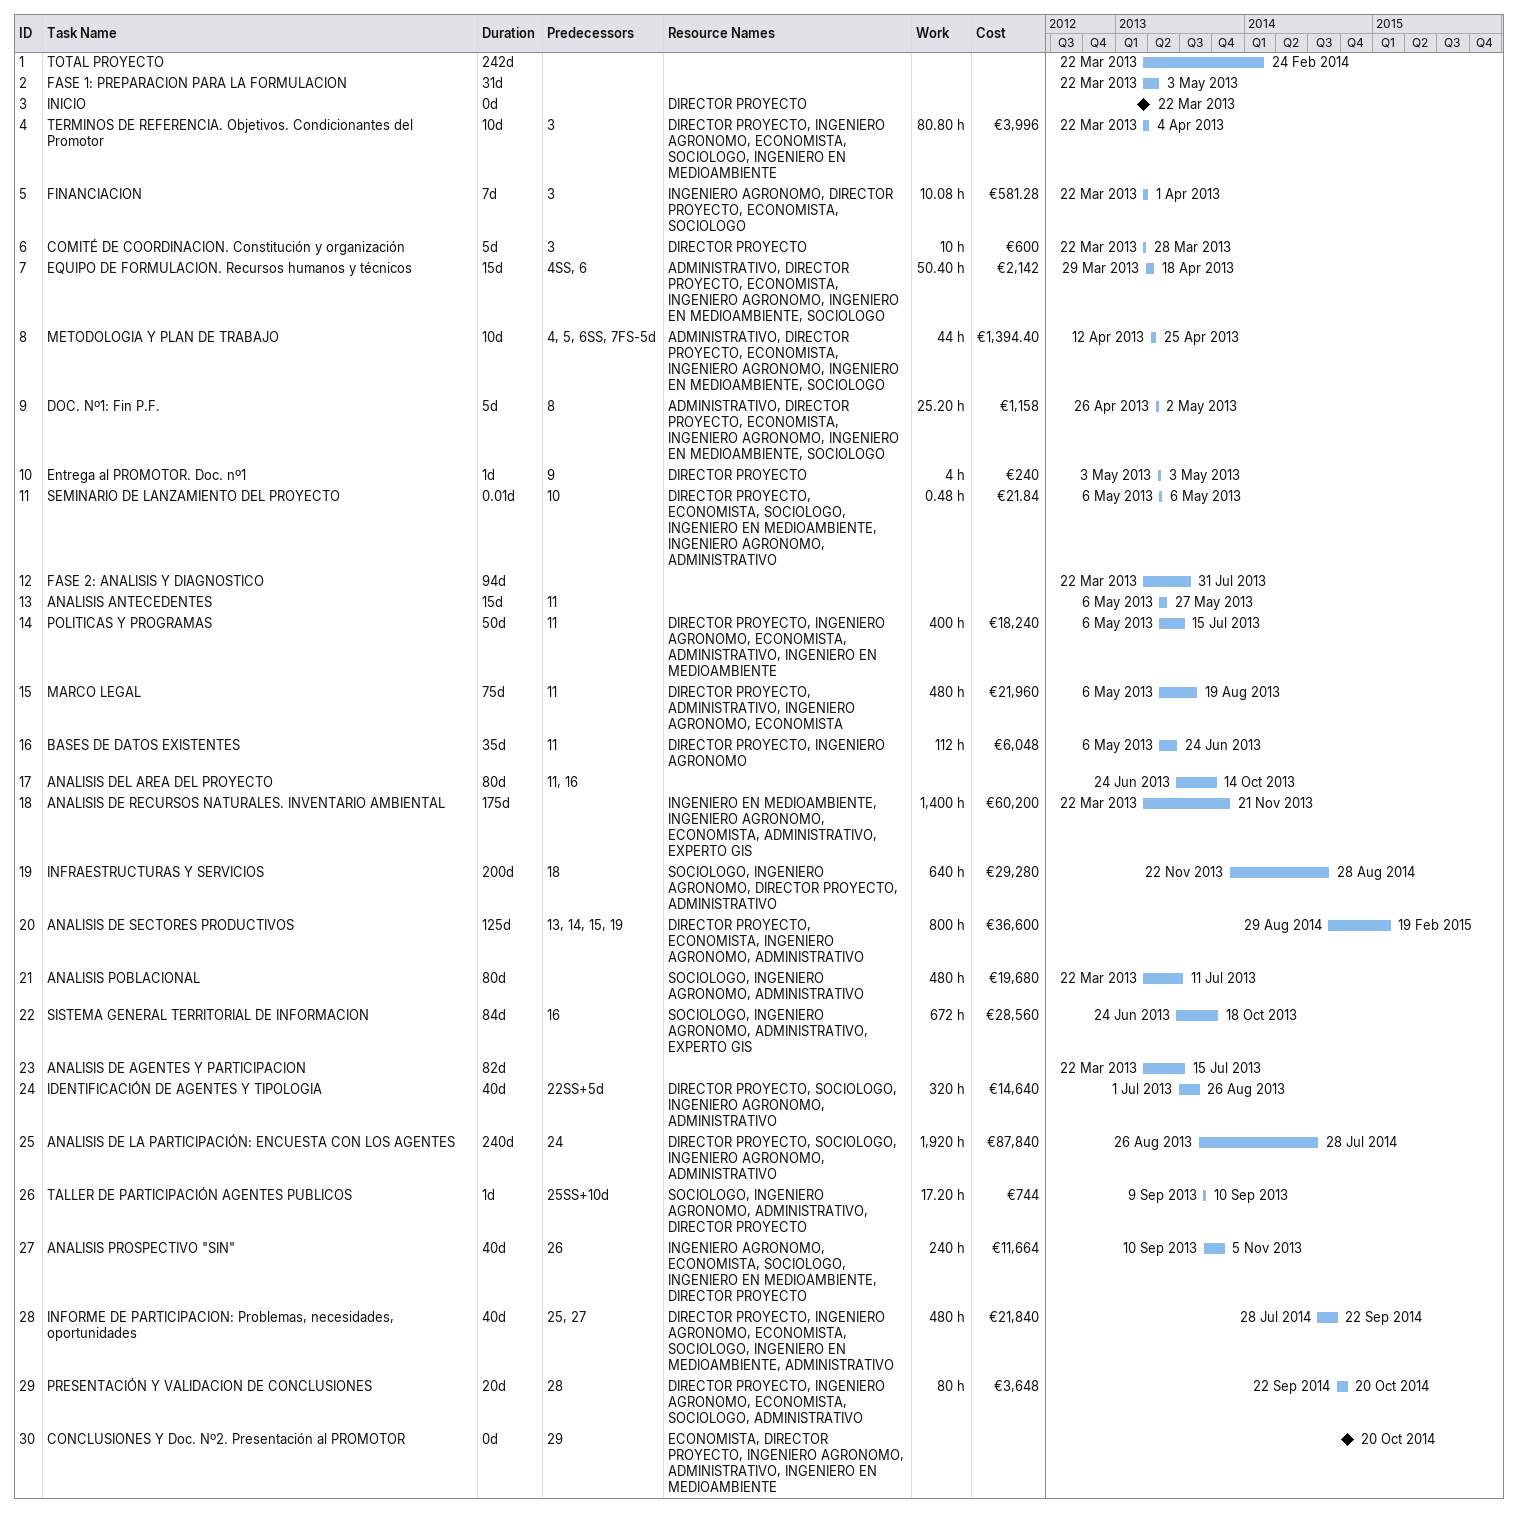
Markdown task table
| ID | Task | Duration | Start | Finish | Predecessors | Resources | Work (h) | Cost (€) |
|---|---|---|---|---|---|---|---|---|
| 1 | TOTAL PROYECTO | 242d | 2013-03-22 | 2014-02-24 |  |  |  |  |
| 2 | FASE 1: PREPARACION PARA LA FORMULACION | 31d | 2013-03-22 | 2013-05-03 |  |  |  |  |
| 3 | INICIO | 0d | 2013-03-22 | 2013-03-22 |  | DIRECTOR PROYECTO |  |  |
| 4 | TERMINOS DE REFERENCIA. Objetivos. Condicionantes del Promotor | 10d | 2013-03-22 | 2013-04-04 | 3 | DIRECTOR PROYECTO, INGENIERO AGRONOMO, ECONOMISTA, SOCIOLOGO, INGENIERO EN MEDIOAMBIENTE | 80.80 | 3996 |
| 5 | FINANCIACION | 7d | 2013-03-22 | 2013-04-01 | 3 | INGENIERO AGRONOMO, DIRECTOR PROYECTO, ECONOMISTA, SOCIOLOGO | 10.08 | 581.28 |
| 6 | COMITÉ DE COORDINACION. Constitución y organización | 5d | 2013-03-22 | 2013-03-28 | 3 | DIRECTOR PROYECTO | 10 | 600 |
| 7 | EQUIPO DE FORMULACION. Recursos humanos y técnicos | 15d | 2013-03-29 | 2013-04-18 | 4SS, 6 | ADMINISTRATIVO, DIRECTOR PROYECTO, ECONOMISTA, INGENIERO AGRONOMO, INGENIERO EN MEDIOAMBIENTE, SOCIOLOGO | 50.40 | 2142 |
| 8 | METODOLOGIA Y PLAN DE TRABAJO | 10d | 2013-04-12 | 2013-04-25 | 4, 5, 6SS, 7FS-5d | ADMINISTRATIVO, DIRECTOR PROYECTO, ECONOMISTA, INGENIERO AGRONOMO, INGENIERO EN MEDIOAMBIENTE, SOCIOLOGO | 44 | 1394.40 |
| 9 | DOC. Nº1: Fin P.F. | 5d | 2013-04-26 | 2013-05-02 | 8 | ADMINISTRATIVO, DIRECTOR PROYECTO, ECONOMISTA, INGENIERO AGRONOMO, INGENIERO EN MEDIOAMBIENTE, SOCIOLOGO | 25.20 | 1158 |
| 10 | Entrega al PROMOTOR. Doc. nº1 | 1d | 2013-05-03 | 2013-05-03 | 9 | DIRECTOR PROYECTO | 4 | 240 |
| 11 | SEMINARIO DE LANZAMIENTO DEL PROYECTO | 0.01d | 2013-05-06 | 2013-05-06 | 10 | DIRECTOR PROYECTO, ECONOMISTA, SOCIOLOGO, INGENIERO EN MEDIOAMBIENTE, INGENIERO AGRONOMO, ADMINISTRATIVO | 0.48 | 21.84 |
| 12 | FASE 2: ANALISIS Y DIAGNOSTICO | 94d | 2013-03-22 | 2013-07-31 |  |  |  |  |
| 13 | ANALISIS ANTECEDENTES | 15d | 2013-05-06 | 2013-05-27 | 11 |  |  |  |
| 14 | POLITICAS Y PROGRAMAS | 50d | 2013-05-06 | 2013-07-15 | 11 | DIRECTOR PROYECTO, INGENIERO AGRONOMO, ECONOMISTA, ADMINISTRATIVO, INGENIERO EN MEDIOAMBIENTE | 400 | 18240 |
| 15 | MARCO LEGAL | 75d | 2013-05-06 | 2013-08-19 | 11 | DIRECTOR PROYECTO, ADMINISTRATIVO, INGENIERO AGRONOMO, ECONOMISTA | 480 | 21960 |
| 16 | BASES DE DATOS EXISTENTES | 35d | 2013-05-06 | 2013-06-24 | 11 | DIRECTOR PROYECTO, INGENIERO AGRONOMO | 112 | 6048 |
| 17 | ANALISIS DEL AREA DEL PROYECTO | 80d | 2013-06-24 | 2013-10-14 | 11, 16 |  |  |  |
| 18 | ANALISIS DE RECURSOS NATURALES. INVENTARIO AMBIENTAL | 175d | 2013-03-22 | 2013-11-21 |  | INGENIERO EN MEDIOAMBIENTE, INGENIERO AGRONOMO, ECONOMISTA, ADMINISTRATIVO, EXPERTO GIS | 1400 | 60200 |
| 19 | INFRAESTRUCTURAS Y SERVICIOS | 200d | 2013-11-22 | 2014-08-28 | 18 | SOCIOLOGO, INGENIERO AGRONOMO, DIRECTOR PROYECTO, ADMINISTRATIVO | 640 | 29280 |
| 20 | ANALISIS DE SECTORES PRODUCTIVOS | 125d | 2014-08-29 | 2015-02-19 | 13, 14, 15, 19 | DIRECTOR PROYECTO, ECONOMISTA, INGENIERO AGRONOMO, ADMINISTRATIVO | 800 | 36600 |
| 21 | ANALISIS POBLACIONAL | 80d | 2013-03-22 | 2013-07-11 |  | SOCIOLOGO, INGENIERO AGRONOMO, ADMINISTRATIVO | 480 | 19680 |
| 22 | SISTEMA GENERAL TERRITORIAL DE INFORMACION | 84d | 2013-06-24 | 2013-10-18 | 16 | SOCIOLOGO, INGENIERO AGRONOMO, ADMINISTRATIVO, EXPERTO GIS | 672 | 28560 |
| 23 | ANALISIS DE AGENTES Y PARTICIPACION | 82d | 2013-03-22 | 2013-07-15 |  |  |  |  |
| 24 | IDENTIFICACIÓN DE AGENTES Y TIPOLOGIA | 40d | 2013-07-01 | 2013-08-26 | 22SS+5d | DIRECTOR PROYECTO, SOCIOLOGO, INGENIERO AGRONOMO, ADMINISTRATIVO | 320 | 14640 |
| 25 | ANALISIS DE LA PARTICIPACIÓN: ENCUESTA CON LOS AGENTES | 240d | 2013-08-26 | 2014-07-28 | 24 | DIRECTOR PROYECTO, SOCIOLOGO, INGENIERO AGRONOMO, ADMINISTRATIVO | 1920 | 87840 |
| 26 | TALLER DE PARTICIPACIÓN AGENTES PUBLICOS | 1d | 2013-09-09 | 2013-09-10 | 25SS+10d | SOCIOLOGO, INGENIERO AGRONOMO, ADMINISTRATIVO, DIRECTOR PROYECTO | 17.20 | 744 |
| 27 | ANALISIS PROSPECTIVO "SIN" | 40d | 2013-09-10 | 2013-11-05 | 26 | INGENIERO AGRONOMO, ECONOMISTA, SOCIOLOGO, INGENIERO EN MEDIOAMBIENTE, DIRECTOR PROYECTO | 240 | 11664 |
| 28 | INFORME DE PARTICIPACION: Problemas, necesidades, oportunidades | 40d | 2014-07-28 | 2014-09-22 | 25, 27 | DIRECTOR PROYECTO, INGENIERO AGRONOMO, ECONOMISTA, SOCIOLOGO, INGENIERO EN MEDIOAMBIENTE, ADMINISTRATIVO | 480 | 21840 |
| 29 | PRESENTACIÓN Y VALIDACION DE CONCLUSIONES | 20d | 2014-09-22 | 2014-10-20 | 28 | DIRECTOR PROYECTO, INGENIERO AGRONOMO, ECONOMISTA, SOCIOLOGO, ADMINISTRATIVO | 80 | 3648 |
| 30 | CONCLUSIONES Y Doc. Nº2. Presentación al PROMOTOR | 0d | 2014-10-20 | 2014-10-20 | 29 | ECONOMISTA, DIRECTOR PROYECTO, INGENIERO AGRONOMO, ADMINISTRATIVO, INGENIERO EN MEDIOAMBIENTE |  |  |
